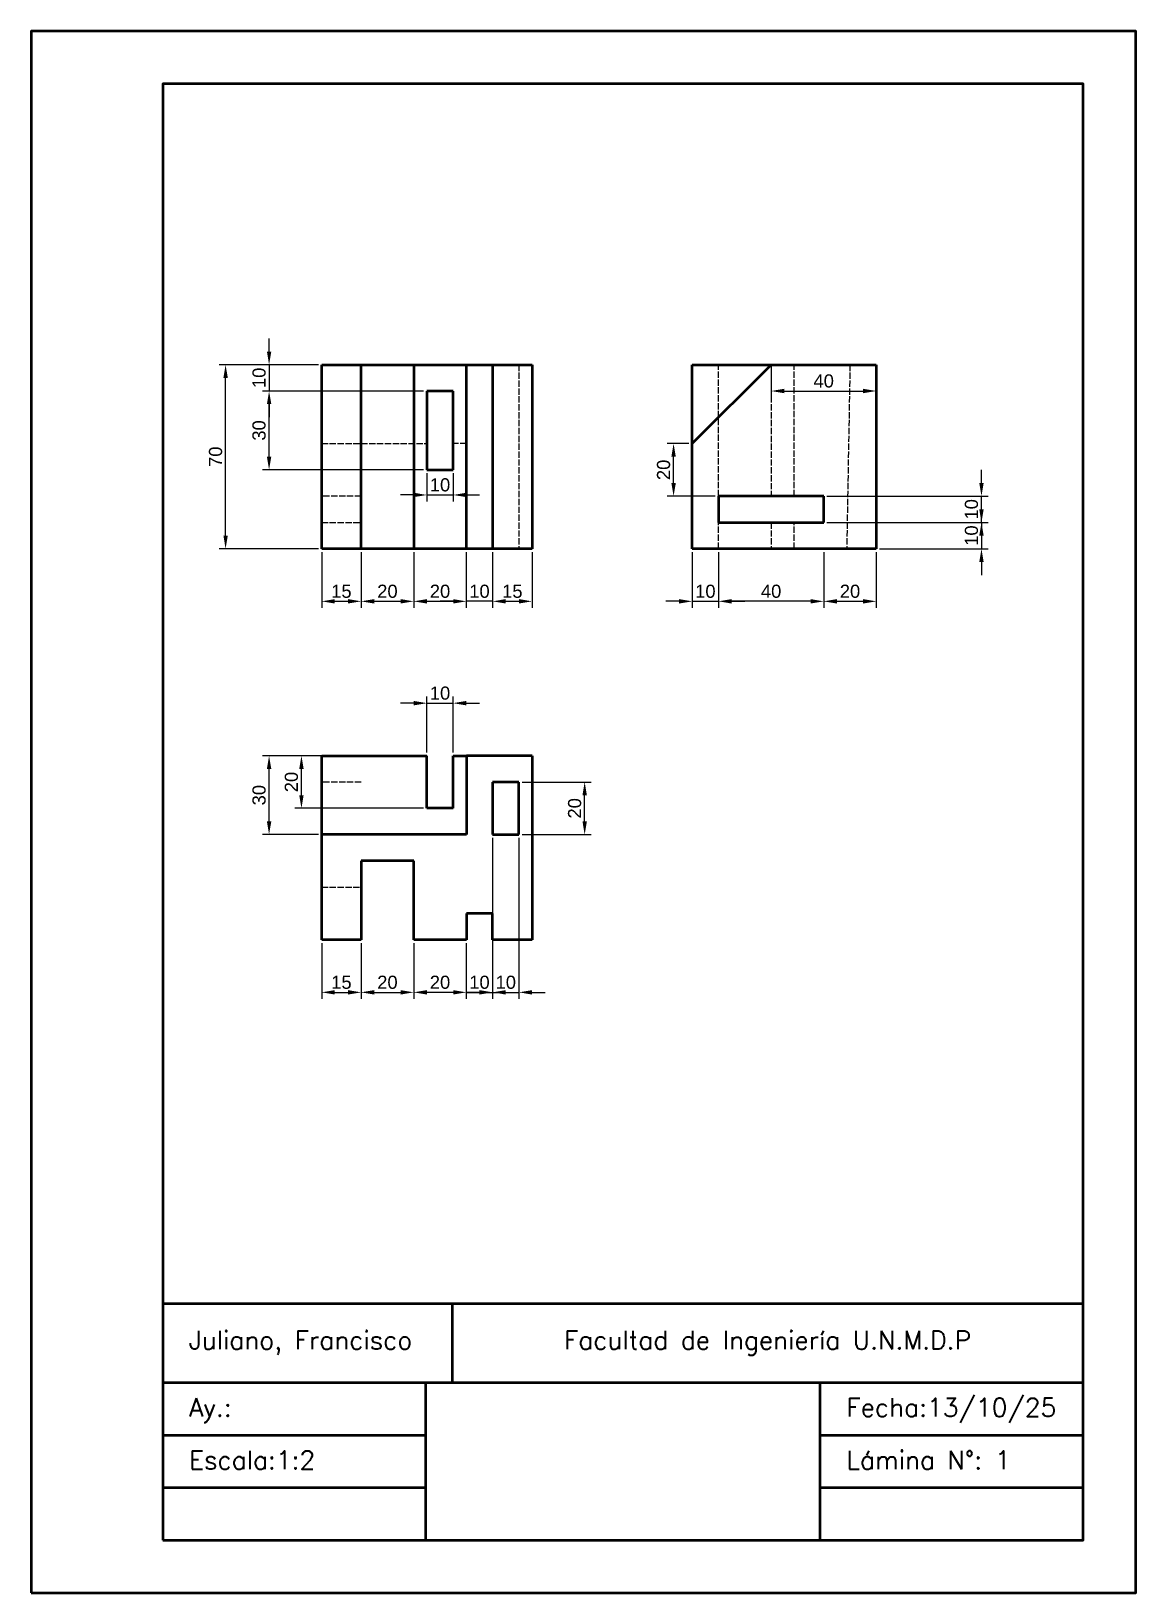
# Model space of a CAD drawing. Header units: millimetres. Extents: x 0 to 210, y 0 to 297.
import ezdxf

# ---------------------------------------------------------------- set-up
doc = ezdxf.new("R2010")
doc.units = ezdxf.units.MM
doc.header["$LTSCALE"] = 0.1
doc.linetypes.add('ACAD_ISO02W100', pattern=[15, 12, -3])
doc.layers.get('0').update_dxf_attribs({"lineweight": 50})
doc.styles.get("Standard").update_dxf_attribs({"font": 'arial.ttf'})
doc.dimstyles.new('ISO-25', dxfattribs={"dimtxt": 2.5, "dimasz": 2.5, "dimexe": 1.25, "dimexo": 0.625, "dimtad": 1, "dimlfac": 2, "dimtxsty": 'Standard', "dimcen": 2.5, "dimadec": 0, "dimazin": 0, "dimtfac": 1, "dimtmove": 0, "dimatfit": 3, "dimfxl": 1, "dimarcsym": 0})

# ---------------------------------------------------------------- blocks, each defined once
blk = doc.blocks.new('*D27')
at = {"color": 0, "linetype": 'ByBlock', "lineweight": -2, "transparency": 16777216}
for p, q in [((55.22, 197.95), (55.22, 187.32)), ((62.72, 197.95), (62.72, 187.32)), ((57.72, 188.57), (60.22, 188.57))]:
    blk.add_line(p, q, dxfattribs=at)
at = {"color": 0, "linetype": 'ByBlock', "transparency": 16777216}
for points in [[(57.72, 188.99), (57.72, 188.15), (55.22, 188.57)], [(60.22, 188.99), (60.22, 188.15), (62.72, 188.57)]]:
    blk.add_solid(points, dxfattribs=at)
at = {"layer": 'Defpoints', "color": 0, "linetype": 'ByBlock', "transparency": 16777216}
for p in [(55.22, 198.57), (62.72, 198.57), (62.72, 188.57)]:
    blk.add_point(p, dxfattribs=at)
at = {"color": 0, "linetype": 'ByBlock', "lineweight": -2, "transparency": 16777216, "insert": (58.97, 190.47), "char_height": 2.5, "attachment_point": 5}
blk.add_mtext('15', dxfattribs=at)
blk = doc.blocks.new('*D28')
at = {"color": 0, "linetype": 'ByBlock', "lineweight": -2, "transparency": 16777216}
for p, q in [((62.72, 197.95), (62.72, 187.32)), ((72.72, 197.95), (72.72, 187.32)), ((65.22, 188.57), (70.22, 188.57))]:
    blk.add_line(p, q, dxfattribs=at)
at = {"color": 0, "linetype": 'ByBlock', "transparency": 16777216}
for points in [[(65.22, 188.99), (65.22, 188.15), (62.72, 188.57)], [(70.22, 188.99), (70.22, 188.15), (72.72, 188.57)]]:
    blk.add_solid(points, dxfattribs=at)
at = {"layer": 'Defpoints', "color": 0, "linetype": 'ByBlock', "transparency": 16777216}
for p in [(62.72, 198.57), (72.72, 198.57), (72.72, 188.57)]:
    blk.add_point(p, dxfattribs=at)
at = {"color": 0, "linetype": 'ByBlock', "lineweight": -2, "transparency": 16777216, "insert": (67.72, 190.47), "char_height": 2.5, "attachment_point": 5}
blk.add_mtext('20', dxfattribs=at)
blk = doc.blocks.new('*D29')
at = {"color": 0, "linetype": 'ByBlock', "lineweight": -2, "transparency": 16777216}
for p, q in [((72.72, 197.95), (72.72, 187.32)), ((82.72, 197.95), (82.72, 187.32)), ((75.22, 188.57), (80.22, 188.57))]:
    blk.add_line(p, q, dxfattribs=at)
at = {"color": 0, "linetype": 'ByBlock', "transparency": 16777216}
for points in [[(75.22, 188.99), (75.22, 188.15), (72.72, 188.57)], [(80.22, 188.99), (80.22, 188.15), (82.72, 188.57)]]:
    blk.add_solid(points, dxfattribs=at)
at = {"layer": 'Defpoints', "color": 0, "linetype": 'ByBlock', "transparency": 16777216}
for p in [(72.72, 198.57), (82.72, 198.57), (82.72, 188.57)]:
    blk.add_point(p, dxfattribs=at)
at = {"color": 0, "linetype": 'ByBlock', "lineweight": -2, "transparency": 16777216, "insert": (77.72, 190.47), "char_height": 2.5, "attachment_point": 5}
blk.add_mtext('20', dxfattribs=at)
blk = doc.blocks.new('*D30')
at = {"color": 0, "linetype": 'ByBlock', "lineweight": -2, "transparency": 16777216}
for p, q in [((82.72, 197.95), (82.72, 187.32)), ((87.72, 197.95), (87.72, 187.32)), ((80.22, 188.57), (77.72, 188.57)), ((87.72, 188.57), (82.72, 188.57)), ((90.22, 188.57), (92.72, 188.57))]:
    blk.add_line(p, q, dxfattribs=at)
at = {"color": 0, "linetype": 'ByBlock', "transparency": 16777216}
for points in [[(80.22, 188.99), (80.22, 188.15), (82.72, 188.57)], [(90.22, 188.99), (90.22, 188.15), (87.72, 188.57)]]:
    blk.add_solid(points, dxfattribs=at)
at = {"layer": 'Defpoints', "color": 0, "linetype": 'ByBlock', "transparency": 16777216}
for p in [(82.72, 198.57), (87.72, 198.57), (82.72, 188.57)]:
    blk.add_point(p, dxfattribs=at)
at = {"color": 0, "linetype": 'ByBlock', "lineweight": -2, "transparency": 16777216, "insert": (85.22, 190.47), "char_height": 2.5, "attachment_point": 5}
blk.add_mtext('10', dxfattribs=at)
blk = doc.blocks.new('*D31')
at = {"color": 0, "linetype": 'ByBlock', "lineweight": -2, "transparency": 16777216}
for p, q in [((87.72, 197.95), (87.72, 187.32)), ((95.22, 197.95), (95.22, 187.32)), ((90.22, 188.57), (92.72, 188.57))]:
    blk.add_line(p, q, dxfattribs=at)
at = {"color": 0, "linetype": 'ByBlock', "transparency": 16777216}
for points in [[(90.22, 188.99), (90.22, 188.15), (87.72, 188.57)], [(92.72, 188.99), (92.72, 188.15), (95.22, 188.57)]]:
    blk.add_solid(points, dxfattribs=at)
at = {"layer": 'Defpoints', "color": 0, "linetype": 'ByBlock', "transparency": 16777216}
for p in [(87.72, 198.57), (95.22, 198.57), (95.22, 188.57)]:
    blk.add_point(p, dxfattribs=at)
at = {"color": 0, "linetype": 'ByBlock', "lineweight": -2, "transparency": 16777216, "insert": (91.47, 190.47), "char_height": 2.5, "attachment_point": 5}
blk.add_mtext('15', dxfattribs=at)
blk = doc.blocks.new('*D32')
at = {"color": 0, "linetype": 'ByBlock', "lineweight": -2, "transparency": 16777216}
for p, q in [((75.22, 212.95), (75.22, 207.55)), ((80.22, 212.95), (80.22, 207.55)), ((72.72, 208.8), (70.22, 208.8)), ((75.22, 208.8), (80.22, 208.8)), ((82.72, 208.8), (85.22, 208.8))]:
    blk.add_line(p, q, dxfattribs=at)
at = {"color": 0, "linetype": 'ByBlock', "transparency": 16777216}
for points in [[(72.72, 209.22), (72.72, 208.39), (75.22, 208.8)], [(82.72, 209.22), (82.72, 208.39), (80.22, 208.8)]]:
    blk.add_solid(points, dxfattribs=at)
at = {"layer": 'Defpoints', "color": 0, "linetype": 'ByBlock', "transparency": 16777216}
for p in [(75.22, 213.57), (80.22, 213.57), (80.22, 208.8)]:
    blk.add_point(p, dxfattribs=at)
at = {"color": 0, "linetype": 'ByBlock', "lineweight": -2, "transparency": 16777216, "insert": (77.72, 210.71), "char_height": 2.5, "attachment_point": 5}
blk.add_mtext('10', dxfattribs=at)
blk = doc.blocks.new('*D33')
at = {"color": 0, "linetype": 'ByBlock', "lineweight": -2, "transparency": 16777216}
for p, q in [((140.67, 232.95), (140.67, 227.32)), ((160.67, 232.95), (160.67, 227.32)), ((143.17, 228.57), (158.17, 228.57))]:
    blk.add_line(p, q, dxfattribs=at)
at = {"color": 0, "linetype": 'ByBlock', "transparency": 16777216}
for points in [[(143.17, 228.99), (143.17, 228.15), (140.67, 228.57)], [(158.17, 228.99), (158.17, 228.15), (160.67, 228.57)]]:
    blk.add_solid(points, dxfattribs=at)
at = {"layer": 'Defpoints', "color": 0, "linetype": 'ByBlock', "transparency": 16777216}
for p in [(140.67, 233.57), (160.67, 233.57), (160.67, 228.57)]:
    blk.add_point(p, dxfattribs=at)
at = {"color": 0, "linetype": 'ByBlock', "lineweight": -2, "transparency": 16777216, "insert": (150.67, 230.47), "char_height": 2.5, "attachment_point": 5}
blk.add_mtext('40', dxfattribs=at)
blk = doc.blocks.new('*D34')
at = {"color": 0, "linetype": 'ByBlock', "lineweight": -2, "transparency": 16777216}
for p, q in [((130.67, 197.95), (130.67, 187.32)), ((150.67, 197.95), (150.67, 187.32)), ((148.17, 188.57), (133.17, 188.57))]:
    blk.add_line(p, q, dxfattribs=at)
at = {"color": 0, "linetype": 'ByBlock', "transparency": 16777216}
for points in [[(133.17, 188.99), (133.17, 188.15), (130.67, 188.57)], [(148.17, 188.99), (148.17, 188.15), (150.67, 188.57)]]:
    blk.add_solid(points, dxfattribs=at)
at = {"layer": 'Defpoints', "color": 0, "linetype": 'ByBlock', "transparency": 16777216}
for p in [(130.67, 198.57), (150.67, 198.57), (130.67, 188.57)]:
    blk.add_point(p, dxfattribs=at)
at = {"color": 0, "linetype": 'ByBlock', "lineweight": -2, "transparency": 16777216, "insert": (140.67, 190.47), "char_height": 2.5, "attachment_point": 5}
blk.add_mtext('40', dxfattribs=at)
blk = doc.blocks.new('*D35')
at = {"color": 0, "linetype": 'ByBlock', "lineweight": -2, "transparency": 16777216}
for p, q in [((125.67, 197.95), (125.67, 187.32)), ((130.67, 197.95), (130.67, 187.32)), ((123.17, 188.57), (120.67, 188.57)), ((125.67, 188.57), (130.67, 188.57)), ((133.17, 188.57), (135.67, 188.57))]:
    blk.add_line(p, q, dxfattribs=at)
at = {"color": 0, "linetype": 'ByBlock', "transparency": 16777216}
for points in [[(123.17, 188.99), (123.17, 188.15), (125.67, 188.57)], [(133.17, 188.99), (133.17, 188.15), (130.67, 188.57)]]:
    blk.add_solid(points, dxfattribs=at)
at = {"layer": 'Defpoints', "color": 0, "linetype": 'ByBlock', "transparency": 16777216}
for p in [(125.67, 198.57), (130.67, 198.57), (130.67, 188.57)]:
    blk.add_point(p, dxfattribs=at)
at = {"color": 0, "linetype": 'ByBlock', "lineweight": -2, "transparency": 16777216, "insert": (128.17, 190.47), "char_height": 2.5, "attachment_point": 5}
blk.add_mtext('10', dxfattribs=at)
blk = doc.blocks.new('*D36')
at = {"color": 0, "linetype": 'ByBlock', "lineweight": -2, "transparency": 16777216}
for p, q in [((150.67, 197.95), (150.67, 187.32)), ((160.67, 197.95), (160.67, 187.32)), ((153.17, 188.57), (158.17, 188.57))]:
    blk.add_line(p, q, dxfattribs=at)
at = {"color": 0, "linetype": 'ByBlock', "transparency": 16777216}
for points in [[(153.17, 188.99), (153.17, 188.15), (150.67, 188.57)], [(158.17, 188.99), (158.17, 188.15), (160.67, 188.57)]]:
    blk.add_solid(points, dxfattribs=at)
at = {"layer": 'Defpoints', "color": 0, "linetype": 'ByBlock', "transparency": 16777216}
for p in [(150.67, 198.57), (160.67, 198.57), (160.67, 188.57)]:
    blk.add_point(p, dxfattribs=at)
at = {"color": 0, "linetype": 'ByBlock', "lineweight": -2, "transparency": 16777216, "insert": (155.67, 190.47), "char_height": 2.5, "attachment_point": 5}
blk.add_mtext('20', dxfattribs=at)
blk = doc.blocks.new('*D37')
at = {"color": 0, "linetype": 'ByBlock', "lineweight": -2, "transparency": 16777216}
for p, q in [((54.6, 233.57), (35.7, 233.57)), ((36.95, 201.07), (36.95, 231.07)), ((54.6, 198.57), (35.7, 198.57))]:
    blk.add_line(p, q, dxfattribs=at)
at = {"color": 0, "linetype": 'ByBlock', "transparency": 16777216}
for points in [[(36.54, 231.07), (37.37, 231.07), (36.95, 233.57)], [(36.54, 201.07), (37.37, 201.07), (36.95, 198.57)]]:
    blk.add_solid(points, dxfattribs=at)
at = {"layer": 'Defpoints', "color": 0, "linetype": 'ByBlock', "transparency": 16777216}
for p in [(36.95, 233.57), (55.22, 233.57), (55.22, 198.57)]:
    blk.add_point(p, dxfattribs=at)
at = {"color": 0, "linetype": 'ByBlock', "lineweight": -2, "transparency": 16777216, "insert": (35.05, 216.07), "char_height": 2.5, "attachment_point": 5, "rotation": 90}
blk.add_mtext('70', dxfattribs=at)
blk = doc.blocks.new('*D38')
at = {"color": 0, "linetype": 'ByBlock', "lineweight": -2, "transparency": 16777216}
for p, q in [((74.6, 228.57), (43.97, 228.57)), ((45.22, 216.07), (45.22, 226.07)), ((74.6, 213.57), (43.97, 213.57))]:
    blk.add_line(p, q, dxfattribs=at)
at = {"color": 0, "linetype": 'ByBlock', "transparency": 16777216}
for points in [[(44.81, 226.07), (45.64, 226.07), (45.22, 228.57)], [(44.81, 216.07), (45.64, 216.07), (45.22, 213.57)]]:
    blk.add_solid(points, dxfattribs=at)
at = {"layer": 'Defpoints', "color": 0, "linetype": 'ByBlock', "transparency": 16777216}
for p in [(45.22, 228.57), (75.22, 228.57), (75.22, 213.57)]:
    blk.add_point(p, dxfattribs=at)
at = {"color": 0, "linetype": 'ByBlock', "lineweight": -2, "transparency": 16777216, "insert": (43.32, 221.07), "char_height": 2.5, "attachment_point": 5, "rotation": 90}
blk.add_mtext('30', dxfattribs=at)
blk = doc.blocks.new('*D40')
at = {"color": 0, "linetype": 'ByBlock', "lineweight": -2, "transparency": 16777216}
for p, q in [((180.67, 211.07), (180.67, 213.57)), ((151.29, 208.57), (181.92, 208.57)), ((180.67, 203.57), (180.67, 208.57)), ((151.29, 203.57), (181.92, 203.57)), ((180.67, 201.07), (180.67, 198.57))]:
    blk.add_line(p, q, dxfattribs=at)
at = {"color": 0, "linetype": 'ByBlock', "transparency": 16777216}
for points in [[(180.25, 211.07), (181.08, 211.07), (180.67, 208.57)], [(180.25, 201.07), (181.08, 201.07), (180.67, 203.57)]]:
    blk.add_solid(points, dxfattribs=at)
at = {"layer": 'Defpoints', "color": 0, "linetype": 'ByBlock', "transparency": 16777216}
for p in [(150.67, 208.57), (180.67, 208.57), (150.67, 203.57)]:
    blk.add_point(p, dxfattribs=at)
at = {"color": 0, "linetype": 'ByBlock', "lineweight": -2, "transparency": 16777216, "insert": (178.77, 206.07), "char_height": 2.5, "attachment_point": 5, "rotation": 90}
blk.add_mtext('10', dxfattribs=at)
blk = doc.blocks.new('*D41')
at = {"color": 0, "linetype": 'ByBlock', "lineweight": -2, "transparency": 16777216}
for p, q in [((180.67, 206.07), (180.67, 208.57)), ((151.29, 203.57), (181.92, 203.57)), ((180.67, 203.57), (180.67, 198.57)), ((161.29, 198.57), (181.92, 198.57)), ((180.67, 196.07), (180.67, 193.57))]:
    blk.add_line(p, q, dxfattribs=at)
at = {"color": 0, "linetype": 'ByBlock', "transparency": 16777216}
for points in [[(180.25, 206.07), (181.08, 206.07), (180.67, 203.57)], [(180.25, 196.07), (181.08, 196.07), (180.67, 198.57)]]:
    blk.add_solid(points, dxfattribs=at)
at = {"layer": 'Defpoints', "color": 0, "linetype": 'ByBlock', "transparency": 16777216}
for p in [(150.67, 203.57), (160.67, 198.57), (180.67, 198.57)]:
    blk.add_point(p, dxfattribs=at)
at = {"color": 0, "linetype": 'ByBlock', "lineweight": -2, "transparency": 16777216, "insert": (178.77, 201.07), "char_height": 2.5, "attachment_point": 5, "rotation": 90}
blk.add_mtext('10', dxfattribs=at)
blk = doc.blocks.new('*D42')
at = {"color": 0, "linetype": 'ByBlock', "lineweight": -2, "transparency": 16777216}
for p, q in [((125.04, 218.57), (120.88, 218.57)), ((122.13, 211.07), (122.13, 216.07)), ((130.04, 208.57), (120.88, 208.57))]:
    blk.add_line(p, q, dxfattribs=at)
at = {"color": 0, "linetype": 'ByBlock', "transparency": 16777216}
for points in [[(121.71, 216.07), (122.55, 216.07), (122.13, 218.57)], [(121.71, 211.07), (122.55, 211.07), (122.13, 208.57)]]:
    blk.add_solid(points, dxfattribs=at)
at = {"layer": 'Defpoints', "color": 0, "linetype": 'ByBlock', "transparency": 16777216}
for p in [(122.13, 218.57), (125.67, 218.57), (130.67, 208.57)]:
    blk.add_point(p, dxfattribs=at)
at = {"color": 0, "linetype": 'ByBlock', "lineweight": -2, "transparency": 16777216, "insert": (120.23, 213.57), "char_height": 2.5, "attachment_point": 5, "rotation": 90}
blk.add_mtext('20', dxfattribs=at)
blk = doc.blocks.new('*D43')
at = {"color": 0, "lineweight": -2, "transparency": 16777216}
for p, q in [((45.22, 236.07), (45.22, 238.57)), ((54.6, 233.57), (43.97, 233.57)), ((45.22, 233.57), (45.22, 228.57)), ((54.6, 228.57), (43.97, 228.57)), ((45.22, 226.07), (45.22, 223.57))]:
    blk.add_line(p, q, dxfattribs=at)
at = {"color": 0, "transparency": 16777216}
for points in [[(44.81, 236.07), (45.64, 236.07), (45.22, 233.57)], [(44.81, 226.07), (45.64, 226.07), (45.22, 228.57)]]:
    blk.add_solid(points, dxfattribs=at)
at = {"layer": 'Defpoints', "color": 0, "transparency": 16777216}
for p in [(55.22, 233.57), (45.22, 228.57), (55.22, 228.57)]:
    blk.add_point(p, dxfattribs=at)
at = {"color": 0, "lineweight": -2, "transparency": 16777216, "insert": (43.32, 231.07), "char_height": 2.5, "attachment_point": 5, "rotation": 90}
blk.add_mtext('10', dxfattribs=at)
blk = doc.blocks.new('*D44')
at = {"color": 0, "linetype": 'ByBlock', "lineweight": -2, "transparency": 16777216}
for p, q in [((55.22, 123.58), (55.22, 112.95)), ((62.72, 123.58), (62.72, 112.95)), ((57.72, 114.2), (60.22, 114.2))]:
    blk.add_line(p, q, dxfattribs=at)
at = {"color": 0, "linetype": 'ByBlock', "transparency": 16777216}
for points in [[(57.72, 114.62), (57.72, 113.78), (55.22, 114.2)], [(60.22, 114.62), (60.22, 113.78), (62.72, 114.2)]]:
    blk.add_solid(points, dxfattribs=at)
at = {"layer": 'Defpoints', "color": 0, "linetype": 'ByBlock', "transparency": 16777216}
for p in [(55.22, 124.2), (62.72, 124.2), (62.72, 114.2)]:
    blk.add_point(p, dxfattribs=at)
at = {"color": 0, "linetype": 'ByBlock', "lineweight": -2, "transparency": 16777216, "insert": (58.97, 116.1), "char_height": 2.5, "attachment_point": 5}
blk.add_mtext('15', dxfattribs=at)
blk = doc.blocks.new('*D45')
at = {"color": 0, "linetype": 'ByBlock', "lineweight": -2, "transparency": 16777216}
for p, q in [((62.72, 123.58), (62.72, 112.95)), ((72.72, 123.58), (72.72, 112.95)), ((65.22, 114.2), (70.22, 114.2))]:
    blk.add_line(p, q, dxfattribs=at)
at = {"color": 0, "linetype": 'ByBlock', "transparency": 16777216}
for points in [[(65.22, 114.62), (65.22, 113.78), (62.72, 114.2)], [(70.22, 114.62), (70.22, 113.78), (72.72, 114.2)]]:
    blk.add_solid(points, dxfattribs=at)
at = {"layer": 'Defpoints', "color": 0, "linetype": 'ByBlock', "transparency": 16777216}
for p in [(62.72, 124.2), (72.72, 124.2), (72.72, 114.2)]:
    blk.add_point(p, dxfattribs=at)
at = {"color": 0, "linetype": 'ByBlock', "lineweight": -2, "transparency": 16777216, "insert": (67.72, 116.1), "char_height": 2.5, "attachment_point": 5}
blk.add_mtext('20', dxfattribs=at)
blk = doc.blocks.new('*D46')
at = {"color": 0, "linetype": 'ByBlock', "lineweight": -2, "transparency": 16777216}
for p, q in [((72.72, 123.58), (72.72, 112.95)), ((82.72, 123.58), (82.72, 112.95)), ((80.22, 114.2), (75.22, 114.2))]:
    blk.add_line(p, q, dxfattribs=at)
at = {"color": 0, "linetype": 'ByBlock', "transparency": 16777216}
for points in [[(75.22, 114.62), (75.22, 113.78), (72.72, 114.2)], [(80.22, 114.62), (80.22, 113.78), (82.72, 114.2)]]:
    blk.add_solid(points, dxfattribs=at)
at = {"layer": 'Defpoints', "color": 0, "linetype": 'ByBlock', "transparency": 16777216}
for p in [(72.72, 124.2), (82.72, 124.2), (72.72, 114.2)]:
    blk.add_point(p, dxfattribs=at)
at = {"color": 0, "linetype": 'ByBlock', "lineweight": -2, "transparency": 16777216, "insert": (77.72, 116.1), "char_height": 2.5, "attachment_point": 5}
blk.add_mtext('20', dxfattribs=at)
blk = doc.blocks.new('*D47')
at = {"color": 0, "linetype": 'ByBlock', "lineweight": -2, "transparency": 16777216}
for p, q in [((82.72, 123.58), (82.72, 112.95)), ((87.72, 123.58), (87.72, 112.95)), ((80.22, 114.2), (77.72, 114.2)), ((82.72, 114.2), (87.72, 114.2)), ((90.22, 114.2), (92.72, 114.2))]:
    blk.add_line(p, q, dxfattribs=at)
at = {"color": 0, "linetype": 'ByBlock', "transparency": 16777216}
for points in [[(80.22, 114.62), (80.22, 113.78), (82.72, 114.2)], [(90.22, 114.62), (90.22, 113.78), (87.72, 114.2)]]:
    blk.add_solid(points, dxfattribs=at)
at = {"layer": 'Defpoints', "color": 0, "linetype": 'ByBlock', "transparency": 16777216}
for p in [(82.72, 124.2), (87.72, 124.2), (87.72, 114.2)]:
    blk.add_point(p, dxfattribs=at)
at = {"color": 0, "linetype": 'ByBlock', "lineweight": -2, "transparency": 16777216, "insert": (85.22, 116.1), "char_height": 2.5, "attachment_point": 5}
blk.add_mtext('10', dxfattribs=at)
blk = doc.blocks.new('*D48')
at = {"color": 0, "linetype": 'ByBlock', "lineweight": -2, "transparency": 16777216}
for p, q in [((54.6, 159.2), (43.97, 159.2)), ((45.22, 146.7), (45.22, 156.7)), ((54.6, 144.2), (43.97, 144.2))]:
    blk.add_line(p, q, dxfattribs=at)
at = {"color": 0, "linetype": 'ByBlock', "transparency": 16777216}
for points in [[(44.81, 156.7), (45.64, 156.7), (45.22, 159.2)], [(44.81, 146.7), (45.64, 146.7), (45.22, 144.2)]]:
    blk.add_solid(points, dxfattribs=at)
at = {"layer": 'Defpoints', "color": 0, "linetype": 'ByBlock', "transparency": 16777216}
for p in [(45.22, 159.2), (55.22, 159.2), (55.22, 144.2)]:
    blk.add_point(p, dxfattribs=at)
at = {"color": 0, "linetype": 'ByBlock', "lineweight": -2, "transparency": 16777216, "insert": (43.32, 151.7), "char_height": 2.5, "attachment_point": 5, "rotation": 90}
blk.add_mtext('30', dxfattribs=at)
blk = doc.blocks.new('*D49')
at = {"color": 0, "linetype": 'ByBlock', "lineweight": -2, "transparency": 16777216}
for p, q in [((87.72, 143.58), (87.72, 112.95)), ((92.72, 143.58), (92.72, 112.95)), ((85.22, 114.2), (82.72, 114.2)), ((87.72, 114.2), (92.72, 114.2)), ((95.22, 114.2), (97.72, 114.2))]:
    blk.add_line(p, q, dxfattribs=at)
at = {"color": 0, "linetype": 'ByBlock', "transparency": 16777216}
for points in [[(85.22, 114.62), (85.22, 113.78), (87.72, 114.2)], [(95.22, 114.62), (95.22, 113.78), (92.72, 114.2)]]:
    blk.add_solid(points, dxfattribs=at)
at = {"layer": 'Defpoints', "color": 0, "linetype": 'ByBlock', "transparency": 16777216}
for p in [(87.72, 144.2), (92.72, 144.2), (92.72, 114.2)]:
    blk.add_point(p, dxfattribs=at)
at = {"color": 0, "linetype": 'ByBlock', "lineweight": -2, "transparency": 16777216, "insert": (90.22, 116.1), "char_height": 2.5, "attachment_point": 5}
blk.add_mtext('10', dxfattribs=at)
blk = doc.blocks.new('*D50')
at = {"color": 0, "linetype": 'ByBlock', "lineweight": -2, "transparency": 16777216}
for p, q in [((93.35, 154.2), (106.47, 154.2)), ((105.22, 146.7), (105.22, 151.7)), ((93.35, 144.2), (106.47, 144.2))]:
    blk.add_line(p, q, dxfattribs=at)
at = {"color": 0, "linetype": 'ByBlock', "transparency": 16777216}
for points in [[(104.81, 151.7), (105.64, 151.7), (105.22, 154.2)], [(104.81, 146.7), (105.64, 146.7), (105.22, 144.2)]]:
    blk.add_solid(points, dxfattribs=at)
at = {"layer": 'Defpoints', "color": 0, "linetype": 'ByBlock', "transparency": 16777216}
for p in [(92.72, 154.2), (105.22, 154.2), (92.72, 144.2)]:
    blk.add_point(p, dxfattribs=at)
at = {"color": 0, "linetype": 'ByBlock', "lineweight": -2, "transparency": 16777216, "insert": (103.32, 149.2), "char_height": 2.5, "attachment_point": 5, "rotation": 90}
blk.add_mtext('20', dxfattribs=at)
blk = doc.blocks.new('*D51')
at = {"color": 0, "linetype": 'ByBlock', "lineweight": -2, "transparency": 16777216}
for p, q in [((75.22, 159.83), (75.22, 170.45)), ((80.22, 159.83), (80.22, 170.45)), ((72.72, 169.2), (70.22, 169.2)), ((75.22, 169.2), (80.22, 169.2)), ((82.72, 169.2), (85.22, 169.2))]:
    blk.add_line(p, q, dxfattribs=at)
at = {"color": 0, "linetype": 'ByBlock', "transparency": 16777216}
for points in [[(72.72, 169.62), (72.72, 168.78), (75.22, 169.2)], [(82.72, 169.62), (82.72, 168.78), (80.22, 169.2)]]:
    blk.add_solid(points, dxfattribs=at)
at = {"layer": 'Defpoints', "color": 0, "linetype": 'ByBlock', "transparency": 16777216}
for p in [(80.22, 169.2), (75.22, 159.2), (80.22, 159.2)]:
    blk.add_point(p, dxfattribs=at)
at = {"color": 0, "linetype": 'ByBlock', "lineweight": -2, "transparency": 16777216, "insert": (77.72, 171.1), "char_height": 2.5, "attachment_point": 5}
blk.add_mtext('10', dxfattribs=at)
blk = doc.blocks.new('*D52')
at = {"color": 0, "linetype": 'ByBlock', "lineweight": -2, "transparency": 16777216}
for p, q in [((74.6, 159.2), (50.12, 159.2)), ((51.37, 151.7), (51.37, 156.7)), ((74.6, 149.2), (50.12, 149.2))]:
    blk.add_line(p, q, dxfattribs=at)
at = {"color": 0, "linetype": 'ByBlock', "transparency": 16777216}
for points in [[(50.96, 156.7), (51.79, 156.7), (51.37, 159.2)], [(50.96, 151.7), (51.79, 151.7), (51.37, 149.2)]]:
    blk.add_solid(points, dxfattribs=at)
at = {"layer": 'Defpoints', "color": 0, "linetype": 'ByBlock', "transparency": 16777216}
for p in [(51.37, 159.2), (75.22, 159.2), (75.22, 149.2)]:
    blk.add_point(p, dxfattribs=at)
at = {"color": 0, "linetype": 'ByBlock', "lineweight": -2, "transparency": 16777216, "insert": (49.47, 154.2), "char_height": 2.5, "attachment_point": 5, "rotation": 90}
blk.add_mtext('20', dxfattribs=at)

msp = doc.modelspace()

# ---------------------------------------------------------------- linework, layer by layer
for p, q in [((55.2236, 198.5716), (55.2236, 233.5716)), ((55.2236, 233.5716), (95.2236, 233.5716)), ((62.7236, 198.5716), (62.7236, 233.5716)), ((72.7236, 233.5716), (72.7236, 198.5716)), ((82.7236, 198.5716), (82.7236, 233.5716)), ((87.7236, 233.5716), (87.7236, 198.5716)), ((95.2236, 233.5716), (95.2236, 198.5716)), ((125.6671, 198.5716), (125.6671, 233.5716)), ((125.6671, 233.5716), (160.6671, 233.5716)), ((125.6671, 218.5716), (140.6671, 233.5716)), ((160.6671, 233.5716), (160.6671, 198.5716)), ((80.2236, 228.5716), (75.2236, 228.5716)), ((75.2236, 228.5716), (75.2236, 213.5716)), ((80.2236, 213.5716), (80.2236, 228.5716)), ((75.2236, 213.5716), (80.2236, 213.5716)), ((150.6671, 208.5716), (130.6671, 208.5716)), ((130.6671, 208.5716), (130.6671, 203.5716)), ((150.6671, 203.5716), (150.6671, 208.5716)), ((130.6671, 203.5716), (150.6671, 203.5716)), ((95.2236, 198.5716), (55.2236, 198.5716)), ((160.6671, 198.5716), (125.6671, 198.5716)), ((125.6671, 198.5716), (125.6671, 198.5716)), ((55.2236, 124.2012), (55.2236, 159.2012)), ((55.2236, 159.2012), (75.2236, 159.2012)), ((75.2236, 149.2012), (75.2236, 159.2012)), ((80.2236, 149.2012), (80.2236, 159.2012)), ((80.2236, 159.2012), (82.7236, 159.2012)), ((95.2236, 159.2012), (82.7236, 159.2012)), ((82.7236, 159.2012), (82.7236, 144.2012)), ((95.2236, 159.2012), (95.2236, 124.2012)), ((92.7236, 154.2012), (87.7236, 154.2012)), ((87.7236, 154.2012), (87.7236, 144.2012)), ((92.7236, 144.2012), (92.7236, 154.2012)), ((80.2236, 149.2012), (75.2236, 149.2012)), ((82.7236, 144.2012), (55.2236, 144.2012)), ((87.7236, 144.2012), (92.7236, 144.2012)), ((72.7236, 139.2012), (62.7236, 139.2012)), ((62.7236, 139.2012), (62.7236, 124.2012)), ((72.7236, 124.2012), (72.7236, 139.2012)), ((87.7236, 129.2012), (82.7236, 129.2012)), ((82.7236, 129.2012), (82.7236, 124.2012)), ((87.7236, 124.2012), (87.7236, 129.2012)), ((62.7236, 124.2012), (55.2236, 124.2012)), ((82.7236, 124.2012), (72.7236, 124.2012)), ((95.2236, 124.2012), (87.7236, 124.2012)), ((25, 55), (200, 55)), ((80, 55), (80, 40)), ((25, 40), (200, 40)), ((75, 10), (75, 40)), ((150, 10), (150, 40)), ((25, 30), (75, 30)), ((150, 30), (200, 30)), ((25, 20), (75, 20)), ((150, 20), (200, 20))]:
    msp.add_line(p, q)
at = {"color": 251, "linetype": 'ACAD_ISO02W100', "lineweight": -2, "true_color": 0x636466}
for p, q in [((92.7236, 233.5716), (92.7236, 198.5716)), ((130.6671, 208.5716), (130.6671, 233.5716)), ((140.6671, 233.5716), (140.6671, 208.5716)), ((145.0406, 208.5716), (145.0406, 233.5716)), ((155.6671, 233.5716), (155.0406, 198.5773)), ((55.2236, 218.5716), (75.2236, 218.5716)), ((62.7236, 208.5716), (55.2236, 208.5716)), ((55.2236, 203.5716), (62.7236, 203.5716)), ((130.6671, 198.5716), (130.6671, 203.5716)), ((140.6671, 203.5716), (140.6671, 198.5716)), ((145.0406, 198.5773), (145.0406, 203.5716)), ((62.7236, 154.2012), (55.2236, 154.2012)), ((55.2236, 134.2012), (62.7236, 134.2012))]:
    msp.add_line(p, q, dxfattribs=at)
at = {"linetype": 'ACAD_ISO02W100', "lineweight": -2}
for p, q in [((82.7236, 218.5716), (80.2236, 218.5716)), ((62.7236, 203.5716), (62.7236, 208.5716)), ((55.2236, 198.5716), (55.2236, 203.5716))]:
    msp.add_line(p, q, dxfattribs=at)
for points in [[(0, 0), (210, 0), (210, 297), (0, 297)], [(25, 10), (200, 10), (200, 287), (25, 287)]]:
    msp.add_lwpolyline(points, close=True)

# ---------------------------------------------------------------- texts
at = {"char_height": 3.5}
for s, width, heights, insert, attachment_point in [('{\\Fsimplex|c0;Juliano, Francisco}', 48.209071, [0], (30, 49.8089), 1), ('\\pxqc;{\\Fsimplex|c0;Facultad de Ingeniería U.N.M.D.P}', 94.893899, [0], (92.553, 45.1422), 7), ('{\\Fsimplex|c0;Ay.:}', 38.3493, [0], (30, 37), 1), ('{\\Fsimplex|c0;Fecha:13/10/25}', 41.648165, [0], (155, 37), 1), ('{\\Fsimplex|c0;Escala:1:2}', 54.018906, [0], (30, 27), 1), ('\\pxa0.83333,sm1.15;{\\Fsimplex|c0;Lámina N°: 1}', 63.915499, [13.6735], (155, 27), 1)]:
    msp.add_mtext_dynamic_manual_height_columns(s, width=width, gutter_width=12.5, heights=heights, dxfattribs=dict(at, insert=insert, attachment_point=attachment_point))

# ---------------------------------------------------------------- dimensions: what is measured, and where the dimension line sits
at = {"color": 251, "lineweight": -2, "true_color": 0x636466}
dim = msp.add_linear_dim(base=(45.2236, 228.5716), p1=(55.2236, 233.5716), p2=(55.2236, 228.5716), angle=90, dimstyle='ISO-25', dxfattribs=at)
dim.commit()
dim.dimension.update_dxf_attribs({"geometry": '*D43', "text_midpoint": (43.3221, 231.0716)})
at = {"color": 251, "linetype": 'ByBlock', "lineweight": -2, "true_color": 0x636466}
for base, p1, p2, picture, middle in [((36.9544, 233.5716), (55.2236, 198.5716), (55.2236, 233.5716), '*D37', (35.053, 216.0716)), ((45.2236, 228.5716), (75.2236, 213.5716), (75.2236, 228.5716), '*D38', (43.3213, 221.0716)), ((122.1316, 218.5716), (130.6671, 208.5716), (125.6671, 218.5716), '*D42', (120.2301, 213.5716)), ((180.6671, 208.5716), (150.6671, 203.5716), (150.6671, 208.5716), '*D40', (178.7657, 206.0716)), ((180.6671, 198.5716), (150.6671, 203.5716), (160.6671, 198.5716), '*D41', (178.7657, 201.0716)), ((45.2236, 159.2012), (55.2236, 144.2012), (55.2236, 159.2012), '*D48', (43.3213, 151.7012)), ((51.372, 159.2012), (75.2236, 149.2012), (75.2236, 159.2012), '*D52', (49.4706, 154.2012)), ((105.2236, 154.2012), (92.7236, 144.2012), (92.7236, 154.2012), '*D50', (103.3221, 149.2012))]:
    dim = msp.add_linear_dim(base=base, p1=p1, p2=p2, angle=90, dimstyle='ISO-25', dxfattribs=at)
    dim.commit()
    dim.dimension.update_dxf_attribs({"geometry": picture, "text_midpoint": middle})
for base, p1, p2, picture, middle in [((160.6671, 228.5716), (140.6671, 233.5716), (160.6671, 233.5716), '*D33', (150.6671, 230.4731)), ((80.2236, 208.8048), (75.2236, 213.5716), (80.2236, 213.5716), '*D32', (77.7236, 210.7063)), ((62.7236, 188.5716), (55.2236, 198.5716), (62.7236, 198.5716), '*D27', (58.9736, 190.4731)), ((72.7236, 188.5716), (62.7236, 198.5716), (72.7236, 198.5716), '*D28', (67.7236, 190.4731)), ((82.7236, 188.5716), (72.7236, 198.5716), (82.7236, 198.5716), '*D29', (77.7236, 190.4731)), ((82.7236, 188.5716), (87.7236, 198.5716), (82.7236, 198.5716), '*D30', (85.2236, 190.4731)), ((95.2236, 188.5716), (87.7236, 198.5716), (95.2236, 198.5716), '*D31', (91.4736, 190.4731)), ((130.6671, 188.5716), (125.6671, 198.5716), (130.6671, 198.5716), '*D35', (128.1671, 190.4731)), ((130.6671, 188.5716), (150.6671, 198.5716), (130.6671, 198.5716), '*D34', (140.6671, 190.4731)), ((160.6671, 188.5716), (150.6671, 198.5716), (160.6671, 198.5716), '*D36', (155.6671, 190.4731)), ((80.2236, 169.2012), (75.2236, 159.2012), (80.2236, 159.2012), '*D51', (77.7236, 171.1027)), ((92.7236, 114.2012), (87.7236, 144.2012), (92.7236, 144.2012), '*D49', (90.2236, 116.1027)), ((62.7236, 114.2012), (55.2236, 124.2012), (62.7236, 124.2012), '*D44', (58.9736, 116.1027)), ((72.7236, 114.2012), (62.7236, 124.2012), (72.7236, 124.2012), '*D45', (67.7236, 116.1027)), ((72.7236, 114.2012), (82.7236, 124.2012), (72.7236, 124.2012), '*D46', (77.7236, 116.1027)), ((87.7236, 114.2012), (82.7236, 124.2012), (87.7236, 124.2012), '*D47', (85.2236, 116.1027))]:
    dim = msp.add_linear_dim(base=base, p1=p1, p2=p2, dimstyle='ISO-25', dxfattribs=at)
    dim.commit()
    dim.dimension.update_dxf_attribs({"geometry": picture, "text_midpoint": middle})

doc.saveas('drawing.dxf')
